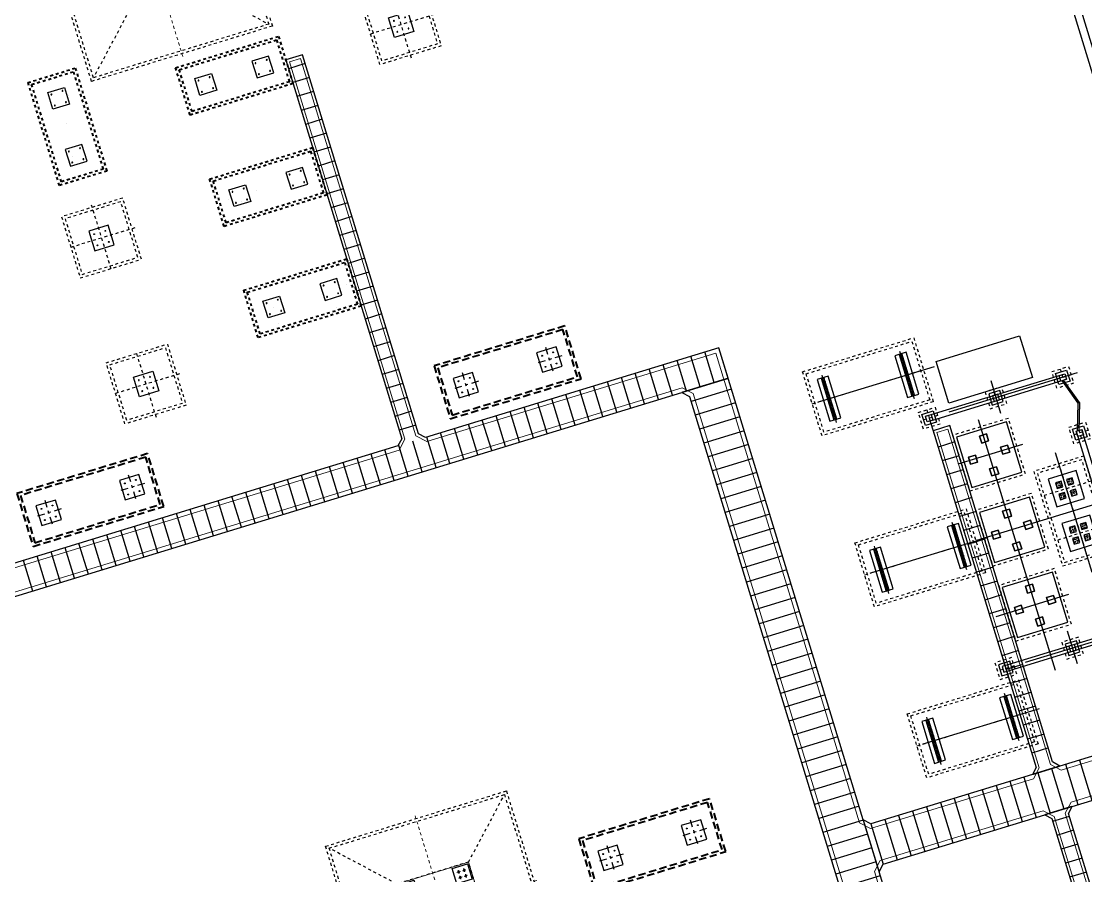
# Model space of a CAD drawing. Header units: inches. Extents: x 543393 to 2689207, y 1841861 to 9121372.
# Drawn here: x 547464.99 to 547501.58, y 1841939.28 to 1841968.66 of the extents above; entities that cross this region are included whole.
import ezdxf

# ---------------------------------------------------------------- set-up
doc = ezdxf.new("R2010")
doc.units = ezdxf.units.IN
doc.header["$MEASUREMENT"] = 0
for name, pattern in [('02 Xref HH1 MBXD$0$HIDDEN', [0.375, 0.25, -0.125]), ('02 Xref HH1 NDK$0$DASHDOT', [1, 0.5, -0.25, 0, -0.25]), ('02 Xref KB1 MBTB$0$HIDDEN', [0.375, 0.25, -0.125]), ('CENTER', [2, 1.25, -0.25, 0.25, -0.25]), ('DASHDOT', [1, 0.5, -0.25, 0, -0.25]), ('DASHED', [0.75, 0.5, -0.25]), ('HIDDEN', [0.375, 0.25, -0.125])]:
    doc.linetypes.add(name, pattern=pattern)
for name, color, linetype in [('0.TEXT', 7, 'Continuous'), ('02 Xref HT MBXD V2$0$0.DUONG O TO MOI', 4, 'Continuous'), ('02 Xref HT MBXD V2$0$0.MC HH1', 3, 'Continuous'), ('2-Mong tru', 2, 'Continuous'), ('2-net-text', 2, 'Continuous'), ('6-Tim mong tru', 6, 'CENTER'), ('8', 8, 'Continuous'), ('8-DIM', 8, 'Continuous'), ('9-Net khuat tru', 9, 'DASHED'), ('Duong', 4, 'Continuous'), ('Giai doan nay (muong cap)', 9, 'Continuous'), ('hach', 8, 'Continuous'), ('mongs tb', 4, 'Continuous'), ('PDF17_MONG', 7, 'Continuous'), ('PDF17_TAM', 8, 'Continuous'), ('XD-Mong TB', 4, 'Continuous'), ('轮廓线', 7, 'Continuous')]:
    doc.layers.add(name, color=color, linetype=linetype)
doc.layers.add('COT THEP', color=7, linetype='Continuous', lineweight=9)
doc.layers.add('HTPP-220', color=4, linetype='Continuous', lineweight=40)

# ---------------------------------------------------------------- blocks, each defined once
blk = doc.blocks.new('MT12')
at = {"color": 8, "linetype": '02 Xref KB1 MBTB$0$HIDDEN', "ltscale": 30}
for points in [[(-3250.000000000001, -3250), (3249.999999999999, -3250), (3249.999999999999, 3250), (-3250.000000000001, 3250)], [(-3150.000000000001, -3150), (3149.999999999999, -3150), (3149.999999999999, 3150), (-3150.000000000001, 3150)], [(-1291, 1291), (1291, 1291), (1291, -1291), (-1291, -1291)]]:
    blk.add_lwpolyline(points, close=True, dxfattribs=at)
for points in [[(-1291, 1291), (-3150.000000000001, 3150)], [(1291, 1291), (3149.999999999999, 3150)], [(-1291, -1291), (-3150.000000000001, -3150)], [(1291, -1291), (3149.999999999999, -3150)]]:
    blk.add_lwpolyline(points, dxfattribs=at)
for points in [[(-1241, 691), (-691, 691), (-691, 1241), (-1241, 1241)], [(691, 691), (1241, 691), (1241, 1241), (691, 1241)], [(-1241, -1241), (-691, -1241), (-691, -691), (-1241, -691)], [(691, -1241), (1241, -1241), (1241, -691), (691, -691)]]:
    blk.add_lwpolyline(points, close=True)
at = {"layer": 'PDF17_MONG', "color": 8, "linetype": 'HIDDEN', "lineweight": 25, "ltscale": 5000}
for centre, radius in [((-1067.64647327752, 1066.43639327761), 27.83208672349281), ((-1067.646473278684, 867.9832732785508), 27.83208672254329), ((-866.7731932780734, 1066.43639327812), 27.83208672297621), ((-866.7731932779425, 867.9832732777795), 27.83208672331546), ((864.3535267224797, 1066.43639327761), 27.83208672349281), ((864.3535267213156, 867.9832732785508), 27.83208672254329), ((1065.226806721927, 1066.43639327812), 27.83208672297621), ((1065.226806722058, 867.9832732777795), 27.83208672331546), ((-1067.64647327752, -865.5636067223895), 27.83208672349281), ((-1067.646473278684, -1064.016726721449), 27.83208672254329), ((-866.7731932780734, -865.5636067218802), 27.83208672297621), ((-866.7731932779425, -1064.01672672222), 27.83208672331546), ((864.3535267224797, -865.5636067223895), 27.83208672349281), ((864.3535267213156, -1064.016726721449), 27.83208672254329), ((1065.226806721927, -865.5636067218802), 27.83208672297621), ((1065.226806722058, -1064.01672672222), 27.83208672331546)]:
    blk.add_circle(centre, radius, dxfattribs=at)
at = {"layer": 'PDF17_TAM', "color": 8, "linetype": 'DASHDOT', "lineweight": 18, "ltscale": 20}
for points in [[(0, 3350), (0, -3350)], [(-3350.000000000001, 0), (3350, 0)]]:
    blk.add_lwpolyline(points, dxfattribs=at)
at = {"layer": 'PDF17_TAM', "color": 8, "linetype": 'HIDDEN', "lineweight": 18, "ltscale": 5000}
for points in [[(-1066.43664, 1128.150719999998), (-1066.43664, 999.882239999999)], [(-865.5633600000001, 1128.150719999998), (-865.5633600000001, 999.882239999999)], [(865.5633600000001, 1128.150719999998), (865.5633600000001, 999.882239999999)], [(1066.43664, 1128.150719999998), (1066.43664, 999.882239999999)], [(-1005.932639999999, 1065.226560000003), (-1131.780960000004, 1065.226560000003)], [(-1005.932639999999, 866.7734399999972), (-1131.780960000004, 866.7734399999972)], [(-1066.43664, 803.8492800000022), (-1066.43664, 932.117760000001)], [(-926.0673600000009, 1065.226560000003), (-800.2190400000109, 1065.226560000003)], [(-926.0673600000009, 866.7734399999972), (-800.2190400000109, 866.7734399999972)], [(-865.5633600000001, 803.8492800000022), (-865.5633600000001, 932.117760000001)], [(926.0673600000009, 1065.226560000003), (800.2190399999963, 1065.226560000003)], [(926.0673600000009, 866.7734399999972), (800.2190399999963, 866.7734399999972)], [(865.5633600000001, 803.8492800000022), (865.5633600000001, 932.117760000001)], [(1005.932639999999, 1065.226560000003), (1131.780959999989, 1065.226560000003)], [(1005.932639999999, 866.7734399999972), (1131.780959999989, 866.7734399999972)], [(1066.43664, 803.8492800000022), (1066.43664, 932.117760000001)], [(-1005.932639999999, -866.7734399999972), (-1131.780960000004, -866.7734399999972)], [(-1005.932639999999, -1065.226560000003), (-1131.780960000004, -1065.226560000003)], [(-1066.43664, -803.8492800000022), (-1066.43664, -932.117760000001)], [(-1066.43664, -1128.150719999998), (-1066.43664, -999.882239999999)], [(-926.0673600000009, -866.7734399999972), (-800.2190400000109, -866.7734399999972)], [(-926.0673600000009, -1065.226560000003), (-800.2190400000109, -1065.226560000003)], [(-865.5633600000001, -803.8492800000022), (-865.5633600000001, -932.117760000001)], [(-865.5633600000001, -1128.150719999998), (-865.5633600000001, -999.882239999999)], [(926.0673600000009, -866.7734399999972), (800.2190399999963, -866.7734399999972)], [(926.0673600000009, -1065.226560000003), (800.2190399999963, -1065.226560000003)], [(865.5633600000001, -803.8492800000022), (865.5633600000001, -932.117760000001)], [(865.5633600000001, -1128.150719999998), (865.5633600000001, -999.882239999999)], [(1005.932639999999, -866.7734399999972), (1131.780959999989, -866.7734399999972)], [(1005.932639999999, -1065.226560000003), (1131.780959999989, -1065.226560000003)], [(1066.43664, -803.8492800000022), (1066.43664, -932.117760000001)], [(1066.43664, -1128.150719999998), (1066.43664, -999.882239999999)]]:
    blk.add_lwpolyline(points, dxfattribs=at)
blk = doc.blocks.new('MTB')
at = {"layer": 'mongs tb', "color": 8, "linetype": '02 Xref HH1 MBXD$0$HIDDEN', "ltscale": 30}
for points in [[(-1100, -1100.432713111222), (1100, -1100.432713111222), (1100, 1099.567286888778), (-1100, 1099.567286888778)], [(-1000, -1000.432713111222), (999.9999999999995, -1000.432713111222), (999.9999999999995, 999.5672868887779), (-1000, 999.5672868887779)]]:
    blk.add_lwpolyline(points, close=True, dxfattribs=at)
at = {"layer": 'mongs tb', "color": 8, "linetype": 'DASHDOT', "ltscale": 10}
for points in [[(-0.4327131112809184, 1199.567286888778), (-0.4327131112809184, -1200.432713111222)], [(-1200, -0.4327131112222455), (1199.999999999999, -0.4327131112222455)]]:
    blk.add_lwpolyline(points, dxfattribs=at)
at = {"layer": 'mongs tb'}
blk.add_lwpolyline([(-350.0000000000005, -350.4327131112221), (349.9999999999995, -350.4327131112221), (349.9999999999995, 349.5672868887779), (-350.0000000000005, 349.5672868887779)], close=True, dxfattribs=at)
for centre, radius in [((-199.4807408071938, 200.3461670296238), 15.14496235159017), ((201.2116001707036, 200.346167029631), 15.14496235158607), ((-199.4807408073102, -199.480747725851), 15.14496235154651), ((201.2116001707618, -199.4807477259092), 15.14496235159744)]:
    blk.add_circle(centre, radius, dxfattribs=at)
blk = doc.blocks.new('MDCL -3')
at = {"color": 8, "linetype": '02 Xref HH1 MBXD$0$HIDDEN', "ltscale": 20}
for points in [[(1850, -850.2532650637626), (1850, 849.7467349362374), (-1850, 849.7467349362379), (-1850, -850.2532650637626)], [(1750, -750.2532650637626), (1750, 749.7467349362374), (-1750, 749.7467349362379), (-1750, -750.2532650637623)]]:
    blk.add_lwpolyline(points, close=True, dxfattribs=at)
at = {"color": 8, "linetype": '02 Xref HH1 NDK$0$DASHDOT', "ltscale": 10, "const_width": 0.05}
for points in [[(-1024.999999999999, -962.019425878585), (-1024.999999999999, 970.9420654476271)], [(1024.999999999999, -962.019425878585), (1024.999999999999, 970.9420654476271)], [(-2045.57144594618, -0.2532650637624556), (2019.493513778347, -0.2532650637624556)]]:
    blk.add_lwpolyline(points, dxfattribs=at)
at = {"layer": 'mongs tb'}
for points in [[(-724.9999999999986, -300.2532650637625), (-1324.999999999999, -300.2532650637625), (-1324.999999999999, 299.7467349362375), (-724.9999999999986, 299.7467349362375)], [(724.9999999999986, -300.2532650637625), (1324.999999999999, -300.2532650637625), (1324.999999999999, 299.7467349362375), (724.9999999999986, 299.7467349362375)]]:
    blk.add_lwpolyline(points, close=True, dxfattribs=at)
for centre, radius in [((-1225.896418962104, 200.1451366913461), 15.43825163133731), ((-825.0996062130434, 200.1451366911933), 15.43825163149009), ((825.0996062130434, 200.1451366911933), 15.43825163149009), ((1225.896418962104, 200.1451366913461), 15.43825163133731), ((-1225.896418962046, -199.7552617150286), 15.43825163133617), ((-825.099606212927, -199.7552617149704), 15.43825163128298), ((825.099606212927, -199.7552617149704), 15.43825163128298), ((1225.896418962046, -199.7552617150286), 15.43825163133617)]:
    blk.add_circle(centre, radius, dxfattribs=at)
blk = doc.blocks.new('SJ7')
at = {"layer": '8', "lineweight": -3}
h = blk.add_hatch(dxfattribs=at)
h.set_pattern_fill('JIS_LC_20A', color=256, scale=2, angle=180, style=0)
h.set_pattern_definition([(225, (286949.3147709358, 166513.7915489907), (28.2842712474619, -28.28427124746191), []), (225, (286947.3147709358, 166513.7915489907), (28.2842712474619, -28.28427124746191), [])])
h.paths.add_polyline_path([(750, 49.99999977619882), (-750, 49.99999977619882), (-750, -50.00000022380118), (750, -50.00000022380118)])
at = {"layer": '2-Mong tru', "color": 0, "linetype": 'ByBlock', "ltscale": 0.02}
for points in [[(750, 199.9999997761988), (-750, 199.9999997761988), (-750, -200.0000002238012), (750, -200.0000002238012)], [(750, 49.99999977619882), (-750, 49.99999977619882), (-750, -50.00000022380118), (750, -50.00000022380118)]]:
    blk.add_lwpolyline(points, close=True, dxfattribs=at)
at = {"layer": '6-Tim mong tru', "ltscale": 0.02}
for p, q in [((8.865026757121086e-06, 599.9999997761988), (8.865026757121086e-06, -600.0000002238012)), ((850, 1.455191522836685e-11), (-850, -1.455191522836685e-11))]:
    blk.add_line(p, q, dxfattribs=at)
blk = doc.blocks.new('*U98')
at = {"layer": '2-net-text', "linetype": 'Continuous'}
blk.add_lwpolyline([(-100, -100), (100, -100), (100, 100), (-100, 100)], close=True, dxfattribs=at)
blk = doc.blocks.new('*U99')
at = {"layer": '8-DIM', "color": 0, "linetype": 'ByBlock', "lineweight": -2, "transparency": 16777216}
for p in [(2.449293598294706e-14, 400), (400, 400), (0, 0), (400, 0)]:
    blk.add_blockref('*U98', p, dxfattribs=at)
blk = doc.blocks.new('*U100')
at = {"layer": '2-net-text', "linetype": 'Continuous'}
blk.add_lwpolyline([(-100, -100), (100, -100), (100, 100), (-100, 100)], close=True, dxfattribs=at)
blk = doc.blocks.new('*U101')
at = {"layer": '8-DIM', "color": 0, "linetype": 'ByBlock', "lineweight": -2, "transparency": 16777216}
for p in [(2.449293598294706e-14, 400), (400, 400), (0, 0), (400, 0)]:
    blk.add_blockref('*U100', p, dxfattribs=at)
blk = doc.blocks.new('SJ02')
at = {"layer": 'hach', "ltscale": 1500}
h = blk.add_hatch(dxfattribs=at)
h.set_pattern_fill('AR-CONC', color=256, scale=10)
h.set_pattern_definition([(49.99999999999999, (-300.0000000072177, -300.0000000125401), (71.72601826007535, -6.275213498259511), [7.5, -82.5]), (355, (-300.0000000072177, -300.0000000125401), (-13.8751333613, 75.21921337000119), [6, -66]), (100.45144446, (-294.022831907263, -300.5229344125401), (57.8508846727112, 68.94399909686294), [6.374019199999996, -70.11421119999994]), (46.18420000000001, (-300.0000000072177, -280.0000000125401), (106.7241330671572, -16.55192807930765), [11.25, -123.75]), (96.63563549, (-291.106325507164, -281.3793307125416), (93.46619456742283, 97.41186007745505), [9.5610342, -105.171376]), (351.1841639899999, (-300.0000000072177, -280.0000000125401), (93.46619450547732, 97.41186002699902), [9, -99.0000001]), (21, (-290.0000000072177, -285.0000000125401), (59.69070521184616, -40.26188906653388), [7.5, -82.5]), (326.0000000000001, (-290.0000000072177, -285.0000000125401), (24.33153319215817, 72.5150045046853), [6, -66]), (71.45144474, (-285.025774607202, -288.3551574125413), (84.02223767299711, 32.25311528063538), [6.374019000000001, -70.1142112]), (37.50000000000001, (-300.0000000072177, -300.0000000125401), (1.215985531729067, 33.28938538313115), [0, -65.19999999999999, 0, -67, 0, -66.25]), (7.499999999999999, (-300.0000000072177, -300.0000000125401), (26.30695374421486, 39.44117118823603), [0, -38.2, 0, -63.7, 0, -25.25]), (327.5, (-322.3000000072643, -300.0000000125401), (53.3822436172409, -2.255487173437976), [0, -25, 0, -78, 0, -103.5]), (317.5, (-332.3000000072643, -300.0000000125401), (58.31861693423862, 10.01049823323177), [0, -32.5, 0, -51.8, 0, -73.5])])
h.paths.add_polyline_path([(-300.0000000072177, 99.99999998746353), (-100.0000000072177, 99.99999998746353), (-100.0000000072177, 299.9999999874635), (-300.0000000072177, 299.9999999874599)])
h.paths.add_polyline_path([(99.99999999278225, 299.9999999874599), (99.99999999278225, 99.99999998746353), (299.9999999927823, 99.99999998746353), (299.9999999927823, 299.9999999874599)])
h.paths.add_polyline_path([(299.9999999927823, -100.0000000125401), (99.99999999278225, -100.0000000125365), (99.99999999278225, -300.0000000125401), (299.9999999927823, -300.0000000125401)])
h.paths.add_polyline_path([(-100.0000000072177, -100.0000000125729), (-300.0000000072177, -100.0000000125365), (-300.0000000072177, -300.0000000125401), (-100.0000000072177, -300.0000000125401)])
h = blk.add_hatch(dxfattribs=at)
h.set_pattern_fill('AR-CONC', color=256, scale=10)
h.set_pattern_definition([(49.99999999999999, (1299.999999992782, -300.0000000125401), (71.72601826007535, -6.275213498259511), [7.5, -82.5]), (355, (1299.999999992782, -300.0000000125401), (-13.8751333613, 75.21921337000119), [6, -66]), (100.45144446, (1305.977168092737, -300.5229344125401), (57.8508846727112, 68.94399909686294), [6.374019199999995, -70.11421119999993]), (46.18420000000001, (1299.999999992782, -280.0000000125401), (106.7241330671572, -16.55192807930765), [11.25, -123.75]), (96.63563549, (1308.893674492836, -281.3793307125416), (93.46619456742283, 97.41186007745505), [9.5610342, -105.171376]), (351.1841639899999, (1299.999999992782, -280.0000000125401), (93.46619450547732, 97.41186002699902), [9, -99.0000001]), (21, (1309.999999992782, -285.0000000125401), (59.69070521184616, -40.26188906653388), [7.5, -82.5]), (326.0000000000001, (1309.999999992782, -285.0000000125401), (24.33153319215817, 72.5150045046853), [6, -66]), (71.45144474, (1314.974225392798, -288.3551574125413), (84.02223767299711, 32.25311528063538), [6.374019000000001, -70.1142112]), (37.50000000000001, (1299.999999992782, -300.0000000125401), (1.215985531729067, 33.28938538313115), [0, -65.19999999999999, 0, -67, 0, -66.25]), (7.499999999999999, (1299.999999992782, -300.0000000125401), (26.30695374421486, 39.44117118823603), [0, -38.2, 0, -63.7, 0, -25.25]), (327.5, (1277.699999992736, -300.0000000125401), (53.3822436172409, -2.255487173437976), [0, -25, 0, -78, 0, -103.5]), (317.5, (1267.699999992736, -300.0000000125401), (58.31861693423862, 10.01049823323177), [0, -32.5, 0, -51.8, 0, -73.5])])
h.paths.add_polyline_path([(1299.999999992782, 99.99999998746353), (1499.999999992782, 99.99999998746353), (1499.999999992782, 299.9999999874635), (1299.999999992782, 299.9999999874599)])
h.paths.add_polyline_path([(1699.999999992782, 299.9999999874599), (1699.999999992782, 99.99999998746353), (1899.999999992782, 99.99999998746353), (1899.999999992782, 299.9999999874599)])
h.paths.add_polyline_path([(1899.999999992782, -100.0000000125401), (1699.999999992782, -100.0000000125365), (1699.999999992782, -300.0000000125401), (1899.999999992782, -300.0000000125401)])
h.paths.add_polyline_path([(1499.999999992782, -100.0000000125729), (1299.999999992782, -100.0000000125365), (1299.999999992782, -300.0000000125401), (1499.999999992782, -300.0000000125401)])
at = {"layer": '2-net-text', "linetype": 'Continuous'}
for points in [[(-500, -500), (500, -500), (500, 500), (-500, 500)], [(1100, -500), (2100, -500), (2100, 500), (1100, 500)]]:
    blk.add_lwpolyline(points, close=True, dxfattribs=at)
at = {"layer": '6-Tim mong tru', "color": 8, "ltscale": 70}
for p, q in [((0, -900), (0, 900)), ((1600, -900), (1600, 900)), ((2500, 1.582520781084895e-09), (-900, -2.665910869836807e-08))]:
    blk.add_line(p, q, dxfattribs=at)
at = {"layer": '9-Net khuat tru', "ltscale": 0.05}
for points in [[(-900, -900), (2500, -900), (2500, 900), (-900, 900)], [(-800, -800), (2400, -800), (2400, 800), (-800, 800)]]:
    blk.add_lwpolyline(points, close=True, dxfattribs=at)
at = {"layer": '8-DIM'}
for name, p in [('*U99', (-200.0000000072177, -200.0000000125365)), ('*U101', (1399.999999992782, -200.0000000125365))]:
    blk.add_blockref(name, p, dxfattribs=at)
blk = doc.blocks.new('j06')
at = {"layer": '2-Mong tru', "ltscale": 1500}
blk.add_lwpolyline([(-200, -200), (200, -200), (200, 200), (-200, 200)], close=True, dxfattribs=at)
at = {"layer": '6-Tim mong tru', "color": 8, "ltscale": 50}
for points in [[(-300, 0), (300, 0)], [(0, 300), (0, -300)]]:
    blk.add_lwpolyline(points, dxfattribs=at)
at = {"layer": '9-Net khuat tru', "ltscale": 0.05}
blk.add_lwpolyline([(-300, -300), (300, -300), (300, 300), (-300, 300)], close=True, dxfattribs=at)
blk = doc.blocks.new('X220 NC')
at = {"color": 0, "linetype": 'ByBlock', "lineweight": -2, "ltscale": 4500}
for p, q in [((3752640.317794036, -136418.181371559), (3751640.317794036, -137418.181371559)), ((3751640.317794036, -136418.181371559), (3752640.317794036, -137418.181371559)), ((3751640.317794036, -153418.181371559), (3751640.317794036, -137418.181371559)), ((3752640.317794036, -153418.181371559), (3752640.317794036, -137418.181371559)), ((3752640.317794036, -153418.181371559), (3751640.317794036, -154418.181371559)), ((3751640.317794036, -153418.181371559), (3752640.317794036, -154418.181371559))]:
    blk.add_line(p, q, dxfattribs=at)
for points in [[(3753431.317794035, -138209.1813715588), (3750849.317794035, -138209.1813715588), (3750849.317794035, -135627.1813715588), (3753431.317794035, -135627.1813715588)], [(3750899.317794035, -135677.1813715588), (3751449.317794035, -135677.1813715588), (3751449.317794035, -136227.1813715588), (3750899.317794035, -136227.1813715588)], [(3753381.317794035, -135677.1813715588), (3752831.317794035, -135677.1813715588), (3752831.317794035, -136227.1813715588), (3753381.317794035, -136227.1813715588)], [(3751640.317794036, -137418.181371559), (3752640.317794036, -137418.181371559), (3752640.317794036, -136418.181371559), (3751640.317794036, -136418.181371559)], [(3752640.317794036, -137418.181371559), (3751640.317794036, -137418.181371559), (3751640.317794036, -136418.181371559), (3752640.317794036, -136418.181371559)], [(3750899.317794035, -138159.1813715588), (3751449.317794035, -138159.1813715588), (3751449.317794035, -137609.1813715588), (3750899.317794035, -137609.1813715588)], [(3753381.317794035, -138159.1813715588), (3752831.317794035, -138159.1813715588), (3752831.317794035, -137609.1813715588), (3753381.317794035, -137609.1813715588)], [(3753431.317794035, -152627.1813715593), (3750849.317794035, -152627.1813715593), (3750849.317794035, -155209.1813715593), (3753431.317794035, -155209.1813715593)], [(3750899.317794035, -152677.1813715593), (3751449.317794035, -152677.1813715593), (3751449.317794035, -153227.1813715593), (3750899.317794035, -153227.1813715593)], [(3753381.317794035, -152677.1813715593), (3752831.317794035, -152677.1813715593), (3752831.317794035, -153227.1813715593), (3753381.317794035, -153227.1813715593)], [(3751640.317794036, -154418.181371559), (3752640.317794036, -154418.181371559), (3752640.317794036, -153418.181371559), (3751640.317794036, -153418.181371559)], [(3751640.317794036, -153418.181371559), (3752640.317794036, -153418.181371559), (3752640.317794036, -154418.181371559), (3751640.317794036, -154418.181371559)], [(3752640.317794036, -153418.181371559), (3751640.317794036, -153418.181371559), (3751640.317794036, -154418.181371559), (3752640.317794036, -154418.181371559)], [(3750899.317794035, -155159.1813715593), (3751449.317794035, -155159.1813715593), (3751449.317794035, -154609.1813715593), (3750899.317794035, -154609.1813715593)], [(3753381.317794035, -155159.1813715593), (3752831.317794035, -155159.1813715593), (3752831.317794035, -154609.1813715593), (3753381.317794035, -154609.1813715593)]]:
    blk.add_lwpolyline(points, close=True, dxfattribs=at)
blk = doc.blocks.new('Tru DTC')
at = {"color": 8, "linetype": 'HIDDEN', "ltscale": 1000, "elevation": -2.035992403050585e-08}
for points in [[(146249.567286888, 33249.99999989175), (144349.567286888, 33249.99999989175), (144349.567286888, 28549.99999989175), (146249.567286888, 28549.99999989175)], [(146149.567286888, 33149.99999989175), (144449.567286888, 33149.99999989175), (144449.567286888, 28649.99999989175), (146149.567286888, 28649.99999989175)]]:
    blk.add_lwpolyline(points, close=True, dxfattribs=at)
at = {"layer": 'mongs tb', "elevation": -2.035992403050585e-08}
for points in [[(145649.567286888, 32749.99999989175), (144949.567286888, 32749.99999989175), (144949.567286888, 32049.99999989175), (145649.567286888, 32049.99999989175)], [(145649.567286888, 29749.99999989175), (144949.567286888, 29749.99999989175), (144949.567286888, 29049.99999989175), (145649.567286888, 29049.99999989175)]]:
    blk.add_lwpolyline(points, close=True, dxfattribs=at)
at = {"layer": 'mongs tb', "color": 8, "linetype": 'DASHDOT', "ltscale": 500, "elevation": -2.035992403050585e-08}
for points in [[(145299.9999999993, 31950.36780603629), (145299.9999999993, 32850.49761996965)], [(145749.6321938547, 32399.99999989175), (144849.5023799214, 32399.99999989175)], [(145299.9999999993, 28950.36780603629), (145299.9999999993, 29850.49761996965)], [(145749.6321938547, 29399.99999989175), (144849.5023799214, 29399.99999989175)]]:
    blk.add_lwpolyline(points, dxfattribs=at)
at = {"layer": 'mongs tb'}
for centre, radius in [((145098.3556867173, 32599.04803450644, -2.035992403050585e-08), 15.14496235159744), ((145499.0480276953, 32599.04803450638, -2.035992403050585e-08), 15.14496235154651), ((145098.3556867173, 32199.2211197509, -2.035992403050585e-08), 15.14496235158607), ((145499.0480276952, 32199.2211197509, -2.035992403050585e-08), 15.14496235159017), ((145098.3556867173, 29599.04803450644, -2.035992403050585e-08), 15.14496235159744), ((145499.0480276953, 29599.04803450638, -2.035992403050585e-08), 15.14496235154651), ((145098.3556867173, 29199.2211197509, -2.035992403050585e-08), 15.14496235158607), ((145499.0480276952, 29199.2211197509, -2.035992403050585e-08), 15.14496235159017)]:
    blk.add_circle(centre, radius, dxfattribs=at)
blk = doc.blocks.new('*U222')
at = {"layer": '02 Xref HT MBXD V2$0$0.MC HH1', "color": 8}
blk.add_lwpolyline([(-0.5500000006286427, -6.123445928096772e-11), (0.5500000006286427, 6.129266694188118e-11)], dxfattribs=at)
blk = doc.blocks.new('*U223')
at = {"layer": '02 Xref HT MBXD V2$0$0.DUONG O TO MOI', "color": 0, "linetype": 'ByBlock', "lineweight": -2, "transparency": 16777216}
for p in [(1.530808498934192e-15, 25), (1.500192328955508e-15, 24.5), (1.469576158976824e-15, 24), (1.43895998899814e-15, 23.5), (1.408343819019456e-15, 23), (1.377727649040772e-15, 22.5), (1.347111479062089e-15, 22), (1.316495309083405e-15, 21.5), (1.285879139104721e-15, 21), (1.255262969126037e-15, 20.5), (1.224646799147353e-15, 20), (1.194030629168669e-15, 19.5), (1.163414459189985e-15, 19), (1.132798289211302e-15, 18.5), (1.102182119232618e-15, 18), (1.071565949253934e-15, 17.5), (1.04094977927525e-15, 17), (1.010333609296566e-15, 16.5), (9.797174393178826e-16, 16), (9.491012693391988e-16, 15.5), (9.18485099360515e-16, 15), (8.878689293818311e-16, 14.5), (8.572527594031472e-16, 14), (8.266365894244634e-16, 13.5), (7.960204194457795e-16, 13), (7.654042494670958e-16, 12.5), (7.347880794884119e-16, 12), (7.041719095097281e-16, 11.5), (6.735557395310443e-16, 11), (6.429395695523604e-16, 10.5), (6.123233995736766e-16, 10), (5.817072295949927e-16, 9.5), (5.51091059616309e-16, 9), (5.204748896376251e-16, 8.5), (4.898587196589413e-16, 8), (4.592425496802575e-16, 7.5), (4.286263797015736e-16, 7), (3.980102097228898e-16, 6.5), (3.673940397442059e-16, 6), (3.367778697655222e-16, 5.5), (3.061616997868383e-16, 5), (2.755455298081545e-16, 4.5), (2.449293598294706e-16, 4), (2.143131898507868e-16, 3.5), (1.83697019872103e-16, 3), (1.530808498934192e-16, 2.5), (1.224646799147353e-16, 2), (9.184850993605148e-17, 1.5), (6.123233995736766e-17, 1), (3.061616997868383e-17, 0.5), (0, 0)]:
    blk.add_blockref('*U222', p, dxfattribs=at)
blk = doc.blocks.new('*U233')
at = {"layer": '02 Xref HT MBXD V2$0$0.MC HH1', "color": 8}
blk.add_lwpolyline([(0, -0.2999845446433174), (0, 0.2999845446433174)], dxfattribs=at)
blk = doc.blocks.new('*U234')
at = {"layer": '0.TEXT', "color": 0, "linetype": 'ByBlock', "lineweight": -2, "transparency": 16777216}
for p in [(0, 0), (0.5, 0), (1, 0), (1.5, 0), (2, 0), (2.5, 0), (3, 0), (3.5, 0), (4, 0), (4.5, 0), (5, 0), (5.5, 0), (6, 0), (6.5, 0), (7, 0), (7.5, 0), (8, 0), (8.5, 0), (9, 0), (9.5, 0), (10, 0), (10.5, 0), (11, 0), (11.5, 0), (12, 0), (12.5, 0), (13, 0), (13.5, 0), (14, 0), (14.5, 0), (15, 0), (15.5, 0), (16, 0), (16.5, 0)]:
    blk.add_blockref('*U233', p, dxfattribs=at)
blk = doc.blocks.new('*U235')
at = {"layer": '02 Xref HT MBXD V2$0$0.MC HH1', "color": 8}
blk.add_lwpolyline([(0, -0.7249999999998836), (0, 0.7249999999998836)], dxfattribs=at)
blk = doc.blocks.new('*U221')
at = {"layer": '02 Xref HT MBXD V2$0$0.DUONG O TO MOI', "color": 0, "linetype": 'ByBlock', "lineweight": -2, "transparency": 16777216}
for p in [(0, 0), (0.5, 0), (1, 0), (1.5, 0), (2, 0), (2.5, 0), (3, 0), (3.5, 0), (4, 0), (4.5, 0), (5, 0), (5.5, 0), (6, 0), (6.5, 0), (7, 0), (7.5, 0), (8, 0), (8.5, 0), (9, 0), (9.5, 0), (10, 0), (10.5, 0), (11, 0), (11.5, 0), (12, 0), (12.5, 0), (13, 0), (13.5, 0), (14, 0), (14.5, 0), (15, 0), (15.5, 0), (16, 0), (16.5, 0), (17, 0), (17.5, 0), (18, 0), (18.5, 0), (19, 0), (19.5, 0), (20, 0), (20.5, 0), (21, 0), (21.5, 0), (22, 0), (22.5, 0), (23, 0), (23.5, 0), (24, 0), (24.5, 0), (25, 0), (25.5, 0), (26, 0), (26.5, 0), (27, 0), (27.5, 0), (28, 0), (28.5, 0), (29, 0), (29.5, 0), (30, 0), (30.5, 0), (31, 0), (31.5, 0), (32, 0)]:
    blk.add_blockref('*U235', p, dxfattribs=at)
blk = doc.blocks.new('*U254')
at = {"layer": '02 Xref HT MBXD V2$0$0.MC HH1', "color": 8}
blk.add_lwpolyline([(0, -0.7249999999998837), (0, 0.7249999999998837)], dxfattribs=at)
blk = doc.blocks.new('*U255')
at = {"layer": '02 Xref HT MBXD V2$0$0.DUONG O TO MOI', "color": 0, "linetype": 'ByBlock', "lineweight": -2, "transparency": 16777216}
for p in [(0, 0), (0.5000000000000001, 0), (1, 0), (1.5, 0), (2, 0), (2.5, 0), (3.000000000000001, 0), (3.500000000000001, 0), (4.000000000000001, 0), (4.500000000000001, 0), (5.000000000000001, 0), (5.500000000000001, 0), (6.000000000000002, 0), (6.500000000000002, 0), (7.000000000000002, 0), (7.500000000000002, 0), (8.000000000000002, 0), (8.500000000000002, 0), (9.000000000000002, 0), (9.500000000000002, 0), (10, 0), (10.5, 0), (11, 0), (11.5, 0), (12, 0), (12.5, 0), (13, 0), (13.5, 0), (14, 0), (14.5, 0), (15, 0), (15.5, 0), (16, 0), (16.5, 0), (17, 0), (17.5, 0), (18, 0), (18.5, 0), (19, 0), (19.5, 0), (20, 0), (20.5, 0), (21, 0), (21.5, 0), (22, 0), (22.5, 0), (23, 0), (23.5, 0), (24.00000000000001, 0), (24.50000000000001, 0)]:
    blk.add_blockref('*U254', p, dxfattribs=at)
blk = doc.blocks.new('*U224')
at = {"layer": '02 Xref HT MBXD V2$0$0.MC HH1', "color": 8}
blk.add_lwpolyline([(0, -0.2999845446433174), (0, 0.2999845446433174)], dxfattribs=at)
blk = doc.blocks.new('*U258')
at = {"layer": '0.TEXT', "color": 0, "linetype": 'ByBlock', "lineweight": -2, "transparency": 16777216}
for p in [(0, 0), (0.5, 0), (1, 0), (1.5, 0), (2, 0), (2.5, 0), (3, 0), (3.5, 0), (4, 0), (4.5, 0), (5, 0), (5.5, 0), (6, 0), (6.5, 0), (7, 0), (7.5, 0), (8, 0), (8.5, 0), (9, 0), (9.5, 0), (10, 0), (10.5, 0), (11, 0), (11.5, 0), (12, 0), (12.5, 0), (13, 0)]:
    blk.add_blockref('*U224', p, dxfattribs=at)
blk = doc.blocks.new('*U259')
at = {"layer": '02 Xref HT MBXD V2$0$0.MC HH1', "color": 8}
blk.add_lwpolyline([(0, -0.2999845446433174), (0, 0.2999845446433174)], dxfattribs=at)
blk = doc.blocks.new('*U260')
at = {"layer": '0.TEXT', "color": 0, "linetype": 'ByBlock', "lineweight": -2, "transparency": 16777216}
for p in [(0, 0), (0.5, 0), (1, 0), (1.5, 0), (2, 0), (2.5, 0), (3, 0), (3.5, 0), (4, 0), (4.5, 0), (5, 0), (5.5, 0), (6, 0), (6.5, 0), (7, 0), (7.5, 0), (8, 0), (8.5, 0), (9, 0), (9.5, 0), (10, 0), (10.5, 0), (11, 0)]:
    blk.add_blockref('*U259', p, dxfattribs=at)

msp = doc.modelspace()

# ---------------------------------------------------------------- linework, layer by layer
at = {"layer": '02 Xref HT MBXD V2$0$0.DUONG O TO MOI', "color": 3}
for points in [[(547517.6233143186, 1841948.231142383), (547500.6893159468, 1841943.049920457), (547500.4442058301, 1841943.196764478), (547496.9075714631, 1841954.755690436), (547496.3338263168, 1841954.580144126), (547499.8765201557, 1841943.001413749), (547499.7494805536, 1841942.762363104), (547494.1969729149, 1841941.063486461), (547493.9320583799, 1841941.204271009), (547488.9660400262, 1841957.434910793), (547478.8790474252, 1841954.348637481), (547478.6399967805, 1841954.475677083), (547474.6541551743, 1841967.502765333), (547474.080410028, 1841967.327219023), (547478.0662516342, 1841954.300130773), (547477.939212032, 1841954.061080128), (547463.4325727202, 1841949.622546711)], [(547443.9237590858, 1841942.503183214), (547487.6984746162, 1841955.896742781), (547487.9633891511, 1841955.755958233), (547497.4608042967, 1841924.715169995)], [(547505.9920930188, 1841925.064379113), (547500.9865132611, 1841941.424319042), (547501.1135528632, 1841941.663369687), (547518.0475512351, 1841946.844591613)], [(547499.2312549623, 1841923.884691268), (547494.4804252826, 1841939.412021155), (547494.6212098313, 1841939.67693569), (547500.17371747, 1841941.375812334), (547500.4127681148, 1841941.248772732), (547505.4183478726, 1841924.888832802)]]:
    msp.add_lwpolyline(points, dxfattribs=at)
at = {"layer": '02 Xref HT MBXD V2$0$0.DUONG O TO MOI', "const_width": 0.05}
for points in [[(547487.6984746162, 1841955.896742781), (547489.2878749277, 1841956.383044692)], [(547499.7494805536, 1841942.762363104), (547500.6893159468, 1841943.049920457)], [(547500.17371747, 1841941.375812334), (547501.1135528632, 1841941.663369687)], [(547493.9320583799, 1841941.204271009), (547494.4804252826, 1841939.412021155)]]:
    msp.add_lwpolyline(points, dxfattribs=at)
at = {"layer": '2-Mong tru', "ltscale": 1500}
for points in [[(547499.3825897175, 1841953.159999939), (547498.8559507867, 1841954.881235378), (547497.1347153477, 1841954.354596447), (547497.6613542784, 1841952.633361008)], [(547500.1725481136, 1841950.57814678), (547499.645909183, 1841952.299382219), (547497.9246737439, 1841951.772743289), (547498.4513126747, 1841950.05150785)], [(547500.9625065099, 1841947.996293622), (547500.4358675792, 1841949.717529061), (547498.7146321401, 1841949.19089013), (547499.2412710709, 1841947.469654691)]]:
    msp.add_lwpolyline(points, close=True, dxfattribs=at)
at = {"layer": '8-DIM', "color": 2, "lineweight": -3}
msp.add_lwpolyline([(547496.8790396964, 1841955.531281057), (547496.4401739208, 1841956.965643923), (547499.3088996521, 1841957.843375474), (547499.7477654277, 1841956.409012608)], close=True, dxfattribs=at)
at = {"layer": '9-Net khuat tru', "ltscale": 0.05}
for points in [[(547492.5176428889, 1841954.405995497), (547491.8447153688, 1841956.605351883), (547495.6696830111, 1841957.775660618), (547496.3426105313, 1841955.576304232)], [(547495.603316538, 1841957.650778708), (547496.2177286213, 1841955.642670704), (547492.5840093617, 1841954.530877406), (547491.9695972784, 1841956.53898541)], [(547499.507471627, 1841953.093633466), (547498.9223172595, 1841955.006117287), (547497.0098334383, 1841954.42096292), (547497.5949878058, 1841952.508479099)], [(547500.2974300231, 1841950.511780308), (547499.7122756556, 1841952.424264129), (547497.7997918344, 1841951.839109761), (547498.3849462019, 1841949.92662594)], [(547494.3169925665, 1841948.525107755), (547493.6440650465, 1841950.724464141), (547497.4690326888, 1841951.894772876), (547498.1419602088, 1841949.69541649)], [(547497.4026662156, 1841951.769890966), (547498.0170782988, 1841949.761782963), (547494.3833590392, 1841948.649989665), (547493.7689469559, 1841950.658097668)], [(547501.0873884193, 1841947.929927149), (547500.5022340518, 1841949.84241097), (547498.5897502307, 1841949.257256603), (547499.1749045982, 1841947.344772781)], [(547496.116342244, 1841942.644220014), (547495.443414724, 1841944.843576399), (547499.2683823663, 1841946.013885134), (547499.9413098863, 1841943.814528749)], [(547499.2020158931, 1841945.889003225), (547499.8164279764, 1841943.880895221), (547496.1827087167, 1841942.769101923), (547495.5682966334, 1841944.777209927)]]:
    msp.add_lwpolyline(points, close=True, dxfattribs=at)
at = {"layer": 'Duong'}
msp.add_lwpolyline([(547522.5316032525, 1841900.059287398), (547493.859039244, 1841993.770994635, 0.414213562373095), (547486.366124678, 1841997.752982996), (547452.4195368525, 1841987.366492972, 0.414213562373095), (547448.4375484916, 1841979.873578406), (547477.1101125001, 1841886.16187117, 0.414213562373095), (547484.6030270662, 1841882.179882809), (547518.5496148916, 1841892.566372832, 0.414213562373095)], format="xyb", close=True, dxfattribs=at)
at = {"layer": 'Duong', "color": 8}
msp.add_lwpolyline([(547486.4421947459, 1841997.504360099), (547452.4956069203, 1841987.117870075, 0.4142135623730951), (547448.6861713885, 1841979.949648474), (547477.358735397, 1841886.237941237, 0.4142135623730951), (547484.5269569984, 1841882.428505705), (547518.4735448239, 1841892.814995729, 0.4142135623730951), (547522.2829803558, 1841899.983217331), (547493.6104163474, 1841993.694924567, 0.4142135623730951)], format="xyb", close=True, dxfattribs=at)
at = {"layer": 'Giai doan nay (muong cap)', "color": 8, "linetype": '02 Xref HH1 MBXD$0$HIDDEN', "lineweight": 15, "ltscale": 1000}
for points in [[(547517.6672008962, 1841948.087706096), (547500.741405783, 1841942.908994086), (547500.3667600547, 1841943.108093504), (547496.8412049904, 1841954.630808527), (547496.4587082262, 1841954.513777653), (547499.9842632904, 1841942.991062631), (547499.7851638724, 1841942.616416902), (547494.1814462373, 1841940.901871758), (547493.8068005089, 1841941.100971176), (547488.8664903172, 1841957.247587929), (547478.9311372614, 1841954.20771111), (547478.5564915332, 1841954.406810528), (547474.5877887016, 1841967.377883424), (547474.2052919375, 1841967.26085255), (547478.1739947689, 1841954.289779655), (547477.9748953509, 1841953.915133926), (547463.4846625566, 1841949.481620339)], [(547443.9754966993, 1841942.675877219), (547487.7140012938, 1841956.058357483), (547488.0886470221, 1841955.859258065), (547497.6224189989, 1841924.699643317)], [(547505.8672111094, 1841925.130745585), (547500.8787701263, 1841941.434670161), (547501.0778695443, 1841941.809315889), (547518.0036646575, 1841946.988027899)], [(547499.0439320982, 1841923.984240977), (547494.3188105805, 1841939.427547833), (547494.5179099985, 1841939.802193561), (547500.1216276337, 1841941.516738705), (547500.4962733621, 1841941.317639287), (547505.4847143452, 1841925.013714712)]]:
    msp.add_lwpolyline(points, dxfattribs=at)
at = {"layer": 'mongs tb', "color": 8, "linetype": 'DASHDOT', "ltscale": 500}
for p, q in [((547492.3985050239, 1841955.572167982), (547496.3886814725, 1841956.793024938)), ((547501.2848321735, 1841956.565574099), (547496.8714338285, 1841955.215225777)), ((547498.3144841694, 1841956.308401922), (547498.657702252, 1841955.186648302)), ((547496.2016034698, 1841955.011052217), (547496.3788209496, 1841954.431845119)), ((547497.8882200284, 1841954.967997814), (547500.5261105966, 1841946.346472772)), ((547499.4095626033, 1841954.109437149), (547497.1878724067, 1841953.429676249)), ((547500.5354304323, 1841953.835395709), (547501.7969311078, 1841949.712381739)), ((547505.2250936436, 1841953.06557475), (547497.8304749492, 1841950.803075388)), ((547494.1978547066, 1841949.691280224), (547498.1880311553, 1841950.91213718)), ((547500.9894793957, 1841948.945730831), (547498.4861759563, 1841948.179805952)), ((547503.9180268279, 1841947.959396903), (547499.5046284824, 1841946.609048582)), ((547500.9476788235, 1841947.702224726), (547501.2908969062, 1841946.580471106)), ((547498.6526982381, 1841947.000039485), (547498.9959163207, 1841945.878285865)), ((547495.9972043841, 1841943.810392482), (547499.9873808329, 1841945.031249438))]:
    msp.add_line(p, q, dxfattribs=at)
at = {"layer": '轮廓线', "lineweight": -3, "ltscale": 5}
for points in [[(547496.2683930174, 1841955.135292049), (547500.8583541882, 1841956.539662531)], [(547496.3269084541, 1841954.944043667), (547500.9168696249, 1841956.348414149)], [(547501.297464011, 1841954.582494095), (547501.322265775, 1841955.531267015), (547500.7708250803, 1841956.303729534)], [(547501.3726861285, 1841955.546693912), (547500.8212454338, 1841956.31915643)], [(547501.3726861285, 1841955.546693912), (547501.322265775, 1841955.531267015)], [(547501.3726861285, 1841955.546693912), (547501.3478843645, 1841954.597920991)], [(547501.2522601734, 1841954.568663273), (547502.7736615296, 1841949.596205336)], [(547502.9649099117, 1841949.654720773), (547501.4435085556, 1841954.62717871)], [(547503.4915488425, 1841947.933485334), (547498.9015876717, 1841946.529114852)], [(547498.9601031084, 1841946.33786647), (547503.5500642792, 1841947.742236952)]]:
    msp.add_lwpolyline(points, dxfattribs=at)
for points in [[(547500.6671058061, 1841956.481147094), (547500.8583541882, 1841956.539662531), (547500.9168696249, 1841956.348414149), (547500.7256212428, 1841956.289898712)], [(547500.6671058061, 1841956.481147094), (547500.8583541882, 1841956.539662531), (547500.9168696249, 1841956.348414149), (547500.7256212428, 1841956.289898712)], [(547500.6671058061, 1841956.481147094), (547500.8583541882, 1841956.539662531), (547500.9168696249, 1841956.348414149), (547500.7256212428, 1841956.289898712)], [(547498.4306406577, 1841955.58771347), (547498.6218890398, 1841955.646228907), (547498.5633736029, 1841955.837477289), (547498.372125221, 1841955.778961852)], [(547498.4306406577, 1841955.58771347), (547498.6218890398, 1841955.646228907), (547498.5633736029, 1841955.837477289), (547498.372125221, 1841955.778961852)], [(547498.4306406577, 1841955.58771347), (547498.6218890398, 1841955.646228907), (547498.5633736029, 1841955.837477289), (547498.372125221, 1841955.778961852)], [(547496.0771446353, 1841955.076776612), (547496.2683930174, 1841955.135292049), (547496.3269084541, 1841954.944043667), (547496.135660072, 1841954.88552823)], [(547496.0771446353, 1841955.076776612), (547496.2683930174, 1841955.135292049), (547496.3269084541, 1841954.944043667), (547496.135660072, 1841954.88552823)], [(547496.0771446353, 1841955.076776612), (547496.2683930174, 1841955.135292049), (547496.3269084541, 1841954.944043667), (547496.135660072, 1841954.88552823)], [(547498.0059996096, 1841954.155816126), (547497.9328553705, 1841954.394876621), (547498.1719158654, 1841954.46802086), (547498.2450601046, 1841954.228960365)], [(547497.9328553705, 1841954.394876621), (547498.0059996096, 1841954.155816126), (547498.2450601046, 1841954.228960365), (547498.1719158654, 1841954.46802086)], [(547501.2522601734, 1841954.568663273), (547501.4435085556, 1841954.62717871), (547501.5020239924, 1841954.435930328), (547501.3107756103, 1841954.377414891)], [(547501.2522601734, 1841954.568663273), (547501.4435085556, 1841954.62717871), (547501.5020239924, 1841954.435930328), (547501.3107756103, 1841954.377414891)], [(547501.2522601734, 1841954.568663273), (547501.4435085556, 1841954.62717871), (547501.5020239924, 1841954.435930328), (547501.3107756103, 1841954.377414891)], [(547498.6571704648, 1841954.009951116), (547498.8962309597, 1841954.083095355), (547498.9693751989, 1841953.84403486), (547498.730314704, 1841953.770890621)], [(547498.8962309597, 1841954.083095355), (547498.6571704648, 1841954.009951116), (547498.730314704, 1841953.770890621), (547498.9693751989, 1841953.84403486)], [(547497.5479298658, 1841953.670561526), (547497.7869903608, 1841953.743705766), (547497.8601346001, 1841953.504645271), (547497.6210741051, 1841953.431501031)], [(547497.7869903608, 1841953.743705766), (547497.5479298658, 1841953.670561526), (547497.6210741051, 1841953.431501031), (547497.8601346001, 1841953.504645271)], [(547498.5171569989, 1841953.339655423), (547498.5903012381, 1841953.100594928), (547498.3512407432, 1841953.027450689), (547498.2780965038, 1841953.266511183)], [(547498.5903012381, 1841953.100594928), (547498.5171569989, 1841953.339655423), (547498.2780965038, 1841953.266511183), (547498.3512407432, 1841953.027450689)], [(547498.7959580058, 1841951.573962967), (547498.7228137666, 1841951.813023462), (547498.9618742616, 1841951.886167701), (547499.0350185009, 1841951.647107207)], [(547498.7228137666, 1841951.813023462), (547498.7959580058, 1841951.573962967), (547499.0350185009, 1841951.647107207), (547498.9618742616, 1841951.886167701)], [(547498.337888262, 1841951.088708368), (547498.5769487569, 1841951.161852607), (547498.6500929963, 1841950.922792112), (547498.4110325014, 1841950.849647873)], [(547498.5769487569, 1841951.161852607), (547498.337888262, 1841951.088708368), (547498.4110325014, 1841950.849647873), (547498.6500929963, 1841950.922792112)], [(547499.447128861, 1841951.428097958), (547499.6861893559, 1841951.501242197), (547499.7593335952, 1841951.262181702), (547499.5202731002, 1841951.189037462)], [(547499.6861893559, 1841951.501242197), (547499.447128861, 1841951.428097958), (547499.5202731002, 1841951.189037462), (547499.7593335952, 1841951.262181702)], [(547499.3071153951, 1841950.757802264), (547499.3802596343, 1841950.518741769), (547499.1411991394, 1841950.44559753), (547499.0680549, 1841950.684658025)], [(547499.3802596343, 1841950.518741769), (547499.3071153951, 1841950.757802264), (547499.0680549, 1841950.684658025), (547499.1411991394, 1841950.44559753)], [(547499.585916402, 1841948.992109809), (547499.5127721628, 1841949.231170304), (547499.7518326577, 1841949.304314543), (547499.8249768971, 1841949.065254048)], [(547499.5127721628, 1841949.231170304), (547499.585916402, 1841948.992109809), (547499.8249768971, 1841949.065254048), (547499.7518326577, 1841949.304314543)], [(547499.1278466582, 1841948.506855209), (547499.3669071532, 1841948.579999448), (547499.4400513925, 1841948.340938953), (547499.2009908976, 1841948.267794714)], [(547499.3669071532, 1841948.579999448), (547499.1278466582, 1841948.506855209), (547499.2009908976, 1841948.267794714), (547499.4400513925, 1841948.340938953)], [(547500.2370872572, 1841948.846244799), (547500.4761477521, 1841948.919389038), (547500.5492919914, 1841948.680328543), (547500.3102314965, 1841948.607184304)], [(547500.4761477521, 1841948.919389038), (547500.2370872572, 1841948.846244799), (547500.3102314965, 1841948.607184304), (547500.5492919914, 1841948.680328543)], [(547500.0970737913, 1841948.175949106), (547500.1702180306, 1841947.936888611), (547499.9311575356, 1841947.863744372), (547499.8580132963, 1841948.102804866)], [(547500.1702180306, 1841947.936888611), (547500.0970737913, 1841948.175949106), (547499.8580132963, 1841948.102804866), (547499.9311575356, 1841947.863744372)], [(547501.0638353117, 1841946.981536274), (547501.2550836939, 1841947.040051711), (547501.1965682572, 1841947.231300093), (547501.005319875, 1841947.172784656)], [(547501.0638353117, 1841946.981536274), (547501.2550836939, 1841947.040051711), (547501.1965682572, 1841947.231300093), (547501.005319875, 1841947.172784656)], [(547501.0638353117, 1841946.981536274), (547501.2550836939, 1841947.040051711), (547501.1965682572, 1841947.231300093), (547501.005319875, 1841947.172784656)], [(547498.7688547263, 1841946.279351033), (547498.9601031084, 1841946.33786647), (547498.9015876717, 1841946.529114852), (547498.7103392896, 1841946.470599415)], [(547498.7688547263, 1841946.279351033), (547498.9601031084, 1841946.33786647), (547498.9015876717, 1841946.529114852), (547498.7103392896, 1841946.470599415)], [(547498.7688547263, 1841946.279351033), (547498.9601031084, 1841946.33786647), (547498.9015876717, 1841946.529114852), (547498.7103392896, 1841946.470599415)]]:
    msp.add_lwpolyline(points, close=True, dxfattribs=at)

# ---------------------------------------------------------------- block references
at = {"layer": '0.TEXT', "rotation": 107.0123114188912}
for name, p in [('*U258', (547478.2628559141, 1841954.682984287)), ('*U260', (547500.0110594442, 1841943.5871168)), ('*U234', (547505.558946633, 1841925.454731435))]:
    msp.add_blockref(name, p, dxfattribs=at)
at = {"layer": '02 Xref HT MBXD V2$0$0.DUONG O TO MOI'}
for name, p, rotation in [('*U223', (547489.1269574773, 1841956.908977741), 107.0123114188912), ('*U221', (547498.0698560831, 1841925.202559867), 107.0123114188912), ('*U255', (547517.8349794416, 1841947.537728293), 197.0123114188912)]:
    msp.add_blockref(name, p, dxfattribs=dict(at, rotation=rotation))
at = {"layer": '2-Mong tru', "yscale": 0.001, "zscale": 0.001}
for name, p, xscale, rotation in [('SJ7', (547495.4324016183, 1841956.500436136), 0.001, 107.0123114188912), ('j06', (547500.7917804935, 1841956.414717218), -0.001, 17.01231141889109), ('j06', (547498.4967999082, 1841955.712531977), 0.001, 197.0123114188912), ('j06', (547496.2018193227, 1841955.010346737), -0.001, 17.01231141889109), ('j06', (547501.376934861, 1841954.502233397), -0.001, 17.01231141889109), ('SJ7', (547497.2317512985, 1841950.619548385), 0.001, 107.0123114188912), ('j06', (547501.1299945624, 1841947.10635478), 0.001, 197.0123114188912), ('j06', (547498.835013977, 1841946.40416954), 0.001, 197.0123114188912), ('SJ7', (547499.0311009786, 1841944.738660636), 0.001, 107.0123114188912)]:
    msp.add_blockref(name, p, dxfattribs=dict(at, xscale=xscale, rotation=rotation))
at = {"layer": '2-Mong tru', "ltscale": 1500, "xscale": 0.001, "yscale": 0.001, "zscale": 0.001, "rotation": 107.0123114188912}
for p in [(547492.7549242687, 1841955.681220021), (547494.5542739489, 1841949.800332271), (547496.353623629, 1841943.919444521)]:
    msp.add_blockref('SJ7', p, dxfattribs=at)
at = {"layer": '6-Tim mong tru', "xscale": 0.001, "yscale": 0.001, "zscale": 0.001, "rotation": 107.0123114188912}
msp.add_blockref('SJ02', (547501.3864048789, 1841951.054121311), dxfattribs=at)
at = {"layer": 'COT THEP', "xscale": 0.001, "yscale": 0.001, "zscale": 0.001, "rotation": 17.01231141889117}
msp.add_blockref('X220 NC', (543851.4951017813, 1840971.274081598), dxfattribs=at)
at = {"layer": 'HTPP-220', "yscale": 0.001, "zscale": 0.001}
for name, p, xscale, rotation in [('MTB', (547478.0491385158, 1841968.541831124), -0.001, 287.0123114188912), ('MDCL -3', (547472.3113620982, 1841966.785951112), -0.001, 17.01231141889109), ('MDCL -3', (547466.5741528175, 1841965.030562109), -0.001, 287.0123114188912), ('MDCL -3', (547473.4816708332, 1841962.96098347), -0.001, 17.01231141889109), ('MTB', (547467.7447597502, 1841961.205233191), 0.001, 287.0123114188912), ('MDCL -3', (547474.6519795683, 1841959.136015827), -0.001, 17.01231141889109), ('Tru DTC', (547553.7654059735, 1841826.686952233), 0.001, 107.0123114188912), ('MTB', (547469.281007361, 1841956.185731607), -0.001, 287.0123114188912), ('Tru DTC', (547539.4217773149, 1841822.298294477), 0.001, 107.0123114188912), ('Tru DTC', (547558.7392180974, 1841810.430839753), 0.001, 107.0123114188912)]:
    msp.add_blockref(name, p, dxfattribs=dict(at, xscale=xscale, rotation=rotation))
at = {"layer": 'XD-Mong TB', "xscale": -0.001, "yscale": 0.001, "zscale": 0.001, "rotation": 107.0123114188912}
for p in [(547469.5604396831, 1841970.650050463), (547479.508063931, 1841938.137825504)]:
    msp.add_blockref('MT12', p, dxfattribs=at)

doc.saveas('drawing.dxf')
